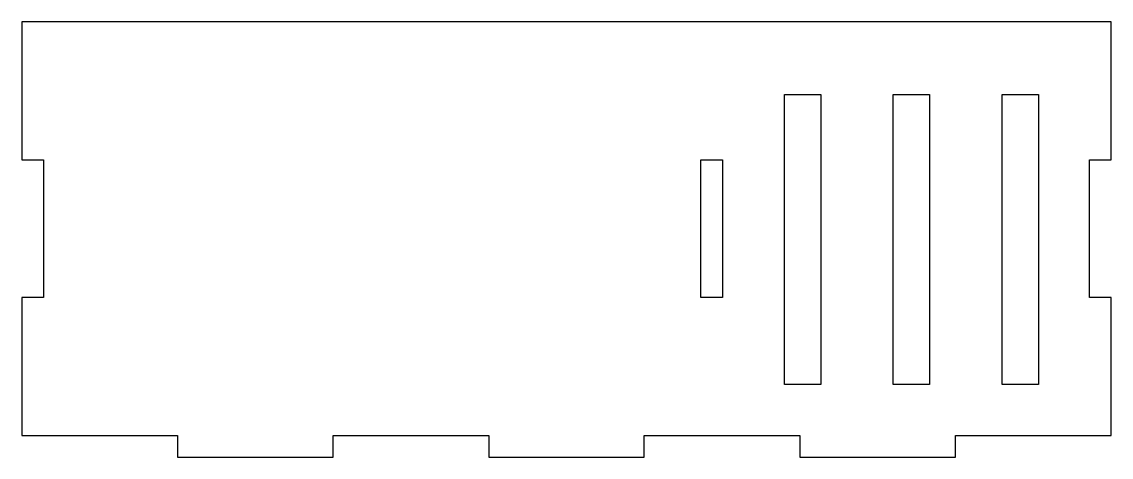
# Model space of a CAD drawing. Header units: millimetres. Extents: x 0 to 150, y 0 to 60.
import ezdxf

# ---------------------------------------------------------------- set-up
doc = ezdxf.new("R2010")
doc.units = ezdxf.units.MM
doc.layers.get('0').update_dxf_attribs({"linetype": 'CONTINUOUS'})

msp = doc.modelspace()

# ---------------------------------------------------------------- linework, layer by layer
for points in [[(147, 41), (150, 41), (150, 60), (0, 60), (0, 41), (3, 41), (3, 22), (0, 22), (0, 3), (21.43, 3), (21.43, 0), (42.86, 0), (42.86, 3), (64.29, 3), (64.29, 0), (85.71, 0), (85.71, 3), (107.14, 3), (107.14, 0), (128.57, 0), (128.57, 3), (150, 3), (150, 22), (147, 22)], [(110, 50), (110, 10), (105, 10), (105, 50)], [(125, 50), (125, 10), (120, 10), (120, 50)], [(140, 50), (140, 10), (135, 10), (135, 50)], [(96.5, 22), (93.5, 22), (93.5, 41), (96.5, 41)]]:
    msp.add_lwpolyline(points, close=True)

doc.saveas('drawing.dxf')
